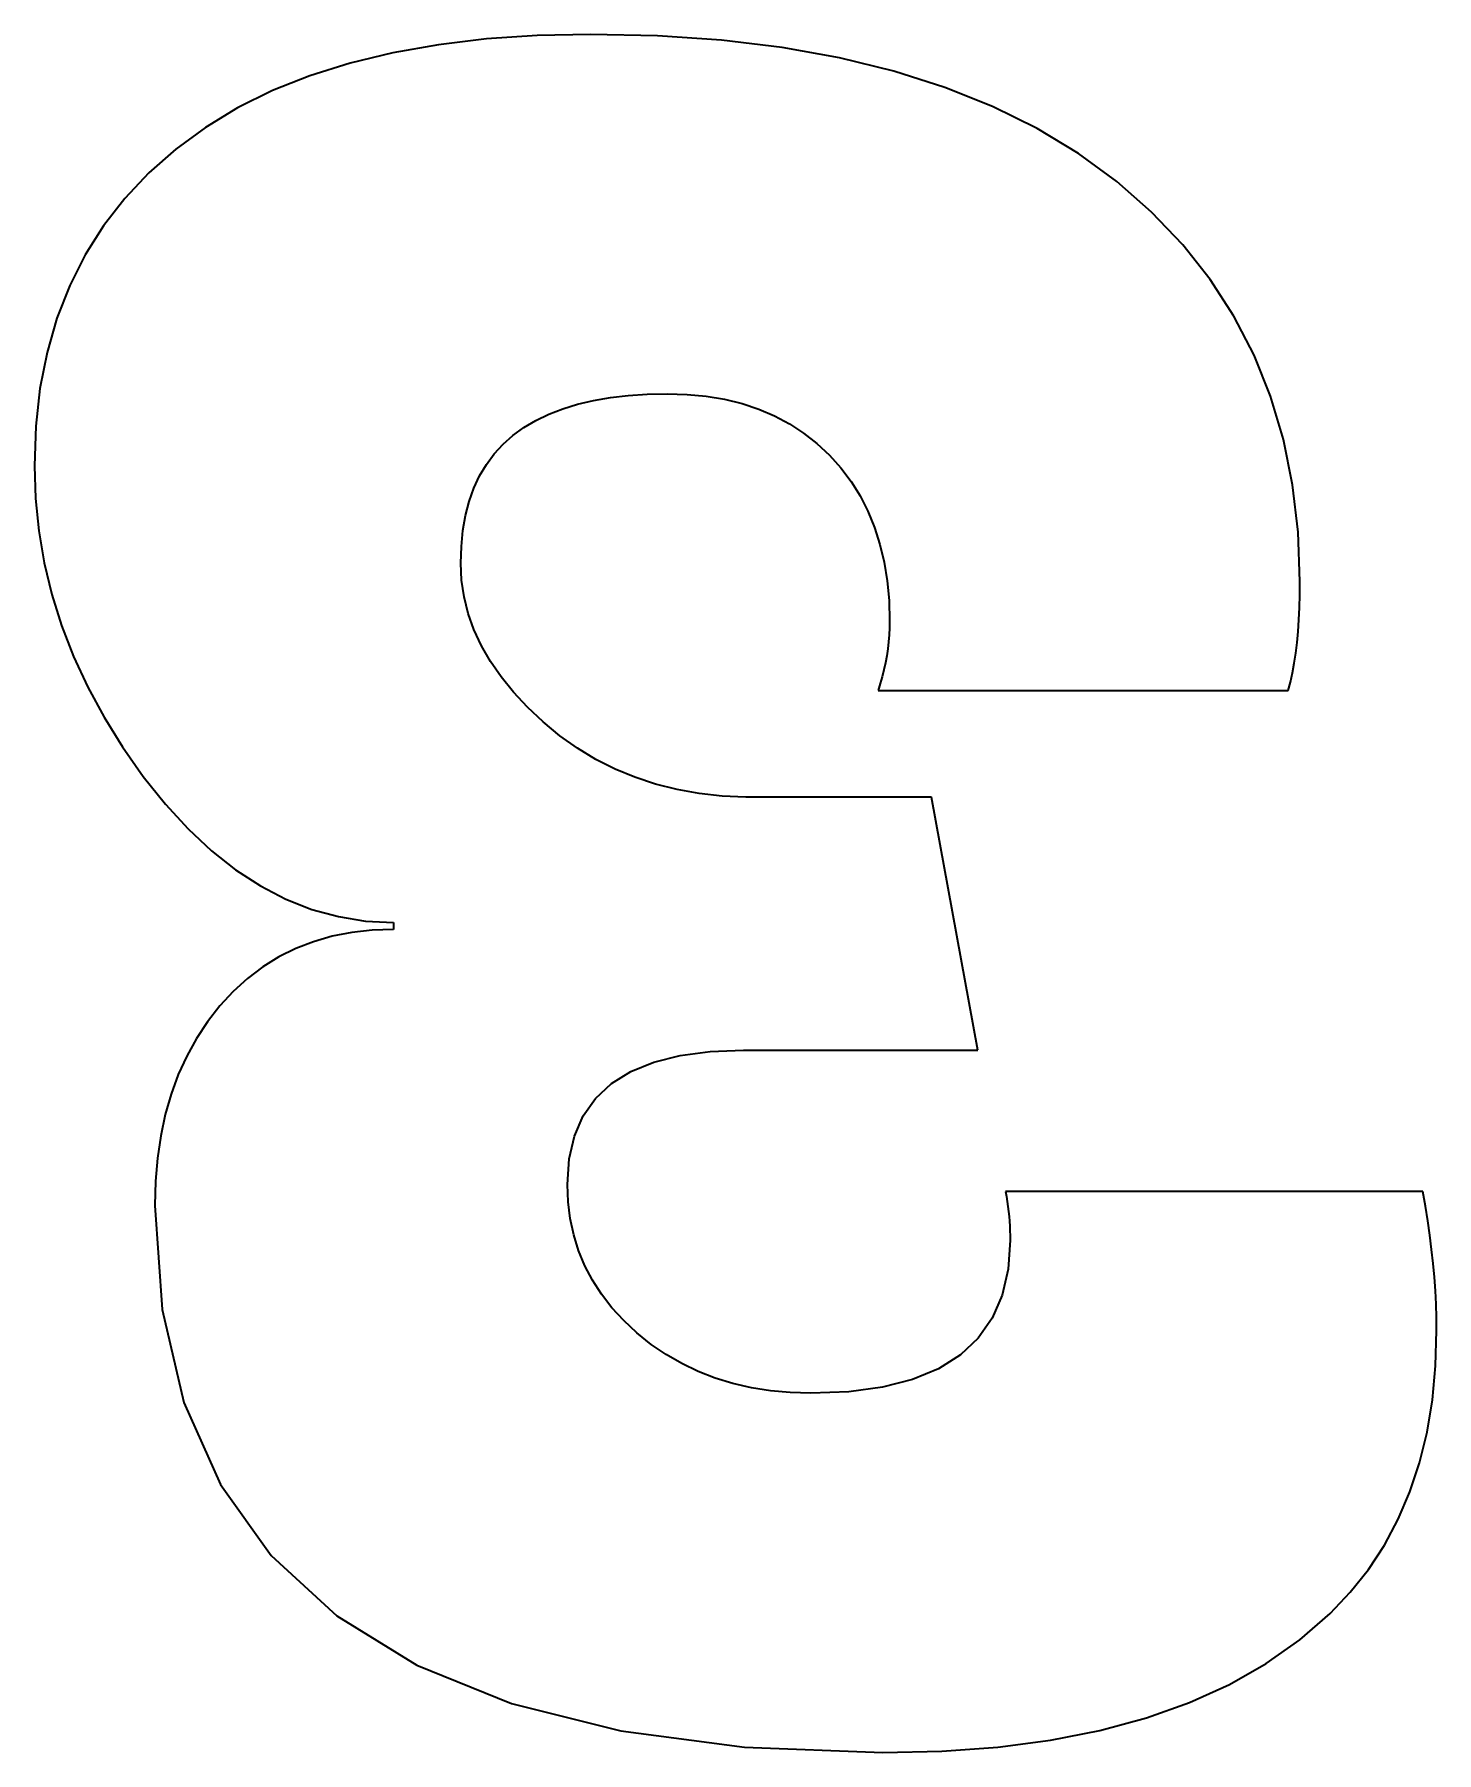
# Model space of a CAD drawing. Extents: x -10871 to 4979, y 1991 to 5869.
# Drawn here: x 102.4 to 171.6, y 4038.4 to 4123.1 of the extents above; entities that cross this region are included whole.
import ezdxf

# ---------------------------------------------------------------- set-up
doc = ezdxf.new("R2010")
doc.units = 0

msp = doc.modelspace()

# ---------------------------------------------------------------- linework, layer by layer
at = {"color": 7, "lineweight": 35, "ltscale": 0.056918}
msp.add_line((122.336, 4122.623), (120.094, 4122.227), dxfattribs=at)
at = {"color": 7, "lineweight": 35, "ltscale": 0.059732}
msp.add_line((124.709, 4122.906), (122.336, 4122.623), dxfattribs=at)
at = {"color": 7, "lineweight": 35, "ltscale": 0.062713}
msp.add_line((127.211, 4123.076), (124.709, 4122.906), dxfattribs=at)
at = {"color": 7, "lineweight": 35, "ltscale": 0.065842}
msp.add_line((129.844, 4123.132), (127.211, 4123.076), dxfattribs=at)
at = {"color": 7, "lineweight": 35, "ltscale": 0.082654}
msp.add_line((133.15, 4123.06), (129.844, 4123.132), dxfattribs=at)
at = {"color": 7, "lineweight": 35, "ltscale": 0.078878}
msp.add_line((136.297, 4122.842), (133.15, 4123.06), dxfattribs=at)
at = {"color": 7, "lineweight": 35, "ltscale": 0.075296}
msp.add_line((139.287, 4122.479), (136.297, 4122.842), dxfattribs=at)
at = {"color": 7, "lineweight": 35, "ltscale": 0.051921}
msp.add_line((117.982, 4121.718), (116.001, 4121.095), dxfattribs=at)
at = {"color": 7, "lineweight": 35, "ltscale": 0.054309}
msp.add_line((120.094, 4122.227), (117.982, 4121.718), dxfattribs=at)
at = {"color": 7, "lineweight": 35, "ltscale": 0.071931}
msp.add_line((142.119, 4121.971), (139.287, 4122.479), dxfattribs=at)
at = {"color": 7, "lineweight": 35, "ltscale": 0.068821}
msp.add_line((144.794, 4121.317), (142.119, 4121.971), dxfattribs=at)
at = {"color": 7, "lineweight": 35, "ltscale": 0.049798}
msp.add_line((116.001, 4121.095), (114.15, 4120.359), dxfattribs=at)
at = {"color": 7, "lineweight": 35, "ltscale": 0.066007}
msp.add_line((147.31, 4120.519), (144.794, 4121.317), dxfattribs=at)
at = {"color": 7, "lineweight": 35, "ltscale": 0.047972}
msp.add_line((114.15, 4120.359), (112.429, 4119.51), dxfattribs=at)
at = {"color": 7, "lineweight": 35, "ltscale": 0.063513}
msp.add_line((149.669, 4119.575), (147.31, 4120.519), dxfattribs=at)
at = {"color": 7, "lineweight": 35, "ltscale": 0.046465}
msp.add_line((112.429, 4119.51), (110.839, 4118.548), dxfattribs=at)
at = {"color": 7, "lineweight": 35, "ltscale": 0.061389}
msp.add_line((151.87, 4118.486), (149.669, 4119.575), dxfattribs=at)
at = {"color": 7, "lineweight": 35, "ltscale": 0.04533}
msp.add_line((110.839, 4118.548), (109.379, 4117.473), dxfattribs=at)
at = {"color": 7, "lineweight": 35, "ltscale": 0.059677}
msp.add_line((153.913, 4117.251), (151.87, 4118.486), dxfattribs=at)
at = {"color": 7, "lineweight": 35, "ltscale": 0.044274}
msp.add_line((109.379, 4117.473), (108.054, 4116.298), dxfattribs=at)
at = {"color": 7, "lineweight": 35, "ltscale": 0.058401}
msp.add_line((155.798, 4115.872), (153.913, 4117.251), dxfattribs=at)
at = {"color": 7, "lineweight": 35, "ltscale": 0.043266}
msp.add_line((108.054, 4116.298), (106.868, 4115.038), dxfattribs=at)
at = {"color": 7, "lineweight": 35, "ltscale": 0.057046}
msp.add_line((157.514, 4114.368), (155.798, 4115.872), dxfattribs=at)
at = {"color": 7, "lineweight": 35, "ltscale": 0.042622}
msp.add_line((106.868, 4115.038), (105.822, 4113.691), dxfattribs=at)
at = {"color": 7, "lineweight": 35, "ltscale": 0.055583}
msp.add_line((159.05, 4112.76), (157.514, 4114.368), dxfattribs=at)
at = {"color": 7, "lineweight": 35, "ltscale": 0.042375}
msp.add_line((105.822, 4113.691), (104.915, 4112.259), dxfattribs=at)
at = {"color": 7, "lineweight": 35, "ltscale": 0.054589}
msp.add_line((160.405, 4111.048), (159.05, 4112.76), dxfattribs=at)
at = {"color": 7, "lineweight": 35, "ltscale": 0.042511}
msp.add_line((104.915, 4112.259), (104.148, 4110.742), dxfattribs=at)
at = {"color": 7, "lineweight": 35, "ltscale": 0.04305}
msp.add_line((104.148, 4110.742), (103.52, 4109.138), dxfattribs=at)
at = {"color": 7, "lineweight": 35, "ltscale": 0.054062}
msp.add_line((161.579, 4109.232), (160.405, 4111.048), dxfattribs=at)
at = {"color": 7, "lineweight": 35, "ltscale": 0.043964}
msp.add_line((103.52, 4109.138), (103.032, 4107.449), dxfattribs=at)
at = {"color": 7, "lineweight": 35, "ltscale": 0.054056}
msp.add_line((162.572, 4107.312), (161.579, 4109.232), dxfattribs=at)
at = {"color": 7, "lineweight": 35, "ltscale": 0.045221}
msp.add_line((103.032, 4107.449), (102.683, 4105.674), dxfattribs=at)
at = {"color": 7, "lineweight": 35, "ltscale": 0.054538}
msp.add_line((163.385, 4105.287), (162.572, 4107.312), dxfattribs=at)
at = {"color": 7, "lineweight": 35, "ltscale": 0.046814}
msp.add_line((102.683, 4105.674), (102.474, 4103.813), dxfattribs=at)
at = {"color": 7, "lineweight": 35, "ltscale": 0.019245}
msp.add_line((128.466, 4104.67), (129.201, 4104.896), dxfattribs=at)
at = {"color": 7, "lineweight": 35, "ltscale": 0.020161}
msp.add_line((129.201, 4104.896), (129.986, 4105.082), dxfattribs=at)
at = {"color": 7, "lineweight": 35, "ltscale": 0.02116}
msp.add_line((129.986, 4105.082), (130.82, 4105.226), dxfattribs=at)
at = {"color": 7, "lineweight": 35, "ltscale": 0.022232}
msp.add_line((130.82, 4105.226), (131.704, 4105.329), dxfattribs=at)
at = {"color": 7, "lineweight": 35, "ltscale": 0.02336}
msp.add_line((131.704, 4105.329), (132.636, 4105.39), dxfattribs=at)
at = {"color": 7, "lineweight": 35, "ltscale": 0.024545}
msp.add_line((132.636, 4105.39), (133.618, 4105.411), dxfattribs=at)
at = {"color": 7, "lineweight": 35, "ltscale": 0.024648}
msp.add_line((133.618, 4105.411), (134.603, 4105.38), dxfattribs=at)
at = {"color": 7, "lineweight": 35, "ltscale": 0.02372}
msp.add_line((134.603, 4105.38), (135.547, 4105.29), dxfattribs=at)
at = {"color": 7, "lineweight": 35, "ltscale": 0.022895}
msp.add_line((135.547, 4105.29), (136.451, 4105.138), dxfattribs=at)
at = {"color": 7, "lineweight": 35, "ltscale": 0.022196}
msp.add_line((136.451, 4105.138), (137.313, 4104.926), dxfattribs=at)
at = {"color": 7, "lineweight": 35, "ltscale": 0.021624}
msp.add_line((137.313, 4104.926), (138.134, 4104.653), dxfattribs=at)
at = {"color": 7, "lineweight": 35, "ltscale": 0.055497}
msp.add_line((164.018, 4103.159), (163.385, 4105.287), dxfattribs=at)
at = {"color": 7, "lineweight": 35, "ltscale": 0.017114}
msp.add_line((126.553, 4103.744), (127.142, 4104.094), dxfattribs=at)
at = {"color": 7, "lineweight": 35, "ltscale": 0.017704}
msp.add_line((127.142, 4104.094), (127.779, 4104.402), dxfattribs=at)
at = {"color": 7, "lineweight": 35, "ltscale": 0.018421}
msp.add_line((127.779, 4104.402), (128.466, 4104.67), dxfattribs=at)
at = {"color": 7, "lineweight": 35, "ltscale": 0.021203}
msp.add_line((138.134, 4104.653), (138.913, 4104.32), dxfattribs=at)
at = {"color": 7, "lineweight": 35, "ltscale": 0.020922}
msp.add_line((138.913, 4104.32), (139.652, 4103.926), dxfattribs=at)
at = {"color": 7, "lineweight": 35, "ltscale": 0.020812}
msp.add_line((139.652, 4103.926), (140.349, 4103.472), dxfattribs=at)
at = {"color": 7, "lineweight": 35, "ltscale": 0.048701}
msp.add_line((102.474, 4103.813), (102.405, 4101.866), dxfattribs=at)
at = {"color": 7, "lineweight": 35, "ltscale": 0.016325}
msp.add_line((125.526, 4102.919), (126.014, 4103.353), dxfattribs=at)
at = {"color": 7, "lineweight": 35, "ltscale": 0.016651}
msp.add_line((126.014, 4103.353), (126.553, 4103.744), dxfattribs=at)
at = {"color": 7, "lineweight": 35, "ltscale": 0.02086}
msp.add_line((140.349, 4103.472), (141.006, 4102.957), dxfattribs=at)
at = {"color": 7, "lineweight": 35, "ltscale": 0.056941}
msp.add_line((164.469, 4100.927), (164.018, 4103.159), dxfattribs=at)
at = {"color": 7, "lineweight": 35, "ltscale": 0.016199}
msp.add_line((124.702, 4101.922), (125.088, 4102.443), dxfattribs=at)
at = {"color": 7, "lineweight": 35, "ltscale": 0.016171}
msp.add_line((125.088, 4102.443), (125.526, 4102.919), dxfattribs=at)
at = {"color": 7, "lineweight": 35, "ltscale": 0.02106}
msp.add_line((141.006, 4102.957), (141.621, 4102.381), dxfattribs=at)
at = {"color": 7, "lineweight": 35, "ltscale": 0.021097}
msp.add_line((141.621, 4102.381), (142.186, 4101.754), dxfattribs=at)
at = {"color": 7, "lineweight": 35, "ltscale": 0.040379}
msp.add_line((102.405, 4101.866), (102.458, 4100.252), dxfattribs=at)
at = {"color": 7, "lineweight": 35, "ltscale": 0.016753}
msp.add_line((124.085, 4100.751), (124.368, 4101.359), dxfattribs=at)
at = {"color": 7, "lineweight": 35, "ltscale": 0.01638}
msp.add_line((124.368, 4101.359), (124.702, 4101.922), dxfattribs=at)
at = {"color": 7, "lineweight": 35, "ltscale": 0.020969}
msp.add_line((142.186, 4101.754), (142.691, 4101.084), dxfattribs=at)
at = {"color": 7, "lineweight": 35, "ltscale": 0.01726}
msp.add_line((123.853, 4100.101), (124.085, 4100.751), dxfattribs=at)
at = {"color": 7, "lineweight": 35, "ltscale": 0.021}
msp.add_line((142.691, 4101.084), (143.137, 4100.373), dxfattribs=at)
at = {"color": 7, "lineweight": 35, "ltscale": 0.058802}
msp.add_line((164.74, 4098.59), (164.469, 4100.927), dxfattribs=at)
at = {"color": 7, "lineweight": 35, "ltscale": 0.040108}
msp.add_line((102.458, 4100.252), (102.619, 4098.656), dxfattribs=at)
at = {"color": 7, "lineweight": 35, "ltscale": 0.017921}
msp.add_line((123.673, 4099.407), (123.853, 4100.101), dxfattribs=at)
at = {"color": 7, "lineweight": 35, "ltscale": 0.02118}
msp.add_line((143.137, 4100.373), (143.523, 4099.619), dxfattribs=at)
at = {"color": 7, "lineweight": 35, "ltscale": 0.018723}
msp.add_line((123.545, 4098.669), (123.673, 4099.407), dxfattribs=at)
at = {"color": 7, "lineweight": 35, "ltscale": 0.021523}
msp.add_line((143.523, 4099.619), (143.85, 4098.822), dxfattribs=at)
at = {"color": 7, "lineweight": 35, "ltscale": 0.022012}
msp.add_line((143.85, 4098.822), (144.118, 4097.983), dxfattribs=at)
at = {"color": 7, "lineweight": 35, "ltscale": 0.040009}
msp.add_line((102.619, 4098.656), (102.888, 4097.078), dxfattribs=at)
at = {"color": 7, "lineweight": 35, "ltscale": 0.019614}
msp.add_line((123.468, 4097.889), (123.545, 4098.669), dxfattribs=at)
at = {"color": 7, "lineweight": 35, "ltscale": 0.022627}
msp.add_line((144.118, 4097.983), (144.326, 4097.103), dxfattribs=at)
at = {"color": 7, "lineweight": 35, "ltscale": 0.061053}
msp.add_line((164.831, 4096.15), (164.74, 4098.59), dxfattribs=at)
at = {"color": 7, "lineweight": 35, "ltscale": 0.020616}
msp.add_line((123.442, 4097.064), (123.468, 4097.889), dxfattribs=at)
at = {"color": 7, "lineweight": 35, "ltscale": 0.040107}
msp.add_line((102.888, 4097.078), (103.264, 4095.519), dxfattribs=at)
at = {"color": 7, "lineweight": 35, "ltscale": 0.021021}
msp.add_line((123.482, 4096.225), (123.442, 4097.064), dxfattribs=at)
at = {"color": 7, "lineweight": 35, "ltscale": 0.023369}
msp.add_line((144.326, 4097.103), (144.475, 4096.18), dxfattribs=at)
at = {"color": 7, "lineweight": 35, "ltscale": 0.040378}
msp.add_line((103.264, 4095.519), (103.748, 4093.978), dxfattribs=at)
at = {"color": 7, "lineweight": 35, "ltscale": 0.020902}
msp.add_line((123.604, 4095.397), (123.482, 4096.225), dxfattribs=at)
at = {"color": 7, "lineweight": 35, "ltscale": 0.024248}
msp.add_line((144.475, 4096.18), (144.564, 4095.214), dxfattribs=at)
at = {"color": 7, "lineweight": 35, "ltscale": 0.015643}
msp.add_line((164.808, 4094.874), (164.825, 4095.499), dxfattribs=at)
at = {"color": 7, "lineweight": 35, "ltscale": 0.016267}
msp.add_line((164.825, 4095.499), (164.831, 4096.15), dxfattribs=at)
at = {"color": 7, "lineweight": 35, "ltscale": 0.02099}
msp.add_line((123.807, 4094.583), (123.604, 4095.397), dxfattribs=at)
at = {"color": 7, "lineweight": 35, "ltscale": 0.021271}
msp.add_line((124.091, 4093.781), (123.807, 4094.583), dxfattribs=at)
at = {"color": 7, "lineweight": 35, "ltscale": 0.025206}
msp.add_line((144.564, 4095.214), (144.593, 4094.206), dxfattribs=at)
at = {"color": 7, "lineweight": 35, "ltscale": 0.015026}
msp.add_line((164.779, 4094.273), (164.808, 4094.874), dxfattribs=at)
at = {"color": 7, "lineweight": 35, "ltscale": 0.040841}
msp.add_line((103.748, 4093.978), (104.339, 4092.455), dxfattribs=at)
at = {"color": 7, "lineweight": 35, "ltscale": 0.021749}
msp.add_line((124.457, 4092.991), (124.091, 4093.781), dxfattribs=at)
at = {"color": 7, "lineweight": 35, "ltscale": 0.008586}
msp.add_line((144.588, 4093.863), (144.571, 4093.52), dxfattribs=at)
at = {"color": 7, "lineweight": 35, "ltscale": 0.008577}
msp.add_line((144.593, 4094.206), (144.588, 4093.863), dxfattribs=at)
at = {"color": 7, "lineweight": 35, "ltscale": 0.014409}
msp.add_line((164.739, 4093.698), (164.779, 4094.273), dxfattribs=at)
at = {"color": 7, "lineweight": 35, "ltscale": 0.022401}
msp.add_line((124.903, 4092.214), (124.457, 4092.991), dxfattribs=at)
at = {"color": 7, "lineweight": 35, "ltscale": 0.008634}
msp.add_line((144.542, 4093.177), (144.502, 4092.834), dxfattribs=at)
at = {"color": 7, "lineweight": 35, "ltscale": 0.008605}
msp.add_line((144.571, 4093.52), (144.542, 4093.177), dxfattribs=at)
at = {"color": 7, "lineweight": 35, "ltscale": 0.01321}
msp.add_line((164.625, 4092.624), (164.688, 4093.148), dxfattribs=at)
at = {"color": 7, "lineweight": 35, "ltscale": 0.013811}
msp.add_line((164.688, 4093.148), (164.739, 4093.698), dxfattribs=at)
at = {"color": 7, "lineweight": 35, "ltscale": 0.041472}
msp.add_line((104.339, 4092.455), (105.038, 4090.95), dxfattribs=at)
at = {"color": 7, "lineweight": 35, "ltscale": 0.023221}
msp.add_line((125.431, 4091.45), (124.903, 4092.214), dxfattribs=at)
at = {"color": 7, "lineweight": 35, "ltscale": 0.008775}
msp.add_line((144.388, 4092.148), (144.313, 4091.805), dxfattribs=at)
at = {"color": 7, "lineweight": 35, "ltscale": 0.008718}
msp.add_line((144.451, 4092.491), (144.388, 4092.148), dxfattribs=at)
at = {"color": 7, "lineweight": 35, "ltscale": 0.008665}
msp.add_line((144.502, 4092.834), (144.451, 4092.491), dxfattribs=at)
at = {"color": 7, "lineweight": 35, "ltscale": 0.012051}
msp.add_line((164.465, 4091.65), (164.55, 4092.124), dxfattribs=at)
at = {"color": 7, "lineweight": 35, "ltscale": 0.012631}
msp.add_line((164.55, 4092.124), (164.625, 4092.624), dxfattribs=at)
at = {"color": 7, "lineweight": 35, "ltscale": 0.024182}
msp.add_line((126.039, 4090.698), (125.431, 4091.45), dxfattribs=at)
at = {"color": 7, "lineweight": 35, "ltscale": 0.008913}
msp.add_line((144.228, 4091.462), (144.13, 4091.119), dxfattribs=at)
at = {"color": 7, "lineweight": 35, "ltscale": 0.008839}
msp.add_line((144.313, 4091.805), (144.228, 4091.462), dxfattribs=at)
at = {"color": 7, "lineweight": 35, "ltscale": 0.010944}
msp.add_line((164.259, 4090.776), (164.367, 4091.2), dxfattribs=at)
at = {"color": 7, "lineweight": 35, "ltscale": 0.011496}
msp.add_line((164.367, 4091.2), (164.465, 4091.65), dxfattribs=at)
at = {"color": 7, "lineweight": 35, "ltscale": 0.042271}
msp.add_line((105.038, 4090.95), (105.844, 4089.464), dxfattribs=at)
at = {"color": 7, "lineweight": 35, "ltscale": 0.025278}
msp.add_line((126.73, 4089.959), (126.039, 4090.698), dxfattribs=at)
at = {"color": 7, "lineweight": 35, "ltscale": 0.008995}
msp.add_line((144.13, 4091.119), (144.022, 4090.776), dxfattribs=at)
at = {"color": 7, "lineweight": 35}
for p, q in [((144.022, 4090.776), (164.259, 4090.776)), ((170.89, 4066.08), (150.31, 4066.08))]:
    msp.add_line(p, q, dxfattribs=at)
at = {"color": 7, "lineweight": 35, "ltscale": 0.026487}
msp.add_line((127.501, 4089.233), (126.73, 4089.959), dxfattribs=at)
at = {"color": 7, "lineweight": 35, "ltscale": 0.043226}
msp.add_line((105.844, 4089.464), (106.757, 4087.996), dxfattribs=at)
at = {"color": 7, "lineweight": 35, "ltscale": 0.026925}
msp.add_line((128.331, 4088.547), (127.501, 4089.233), dxfattribs=at)
at = {"color": 7, "lineweight": 35, "ltscale": 0.044333}
msp.add_line((106.757, 4087.996), (107.778, 4086.546), dxfattribs=at)
at = {"color": 7, "lineweight": 35, "ltscale": 0.026612}
msp.add_line((129.2, 4087.931), (128.331, 4088.547), dxfattribs=at)
at = {"color": 7, "lineweight": 35, "ltscale": 0.026447}
msp.add_line((130.106, 4087.385), (129.2, 4087.931), dxfattribs=at)
at = {"color": 7, "lineweight": 35, "ltscale": 0.026428}
msp.add_line((131.05, 4086.909), (130.106, 4087.385), dxfattribs=at)
at = {"color": 7, "lineweight": 35, "ltscale": 0.043749}
msp.add_line((107.778, 4086.546), (108.869, 4085.177), dxfattribs=at)
at = {"color": 7, "lineweight": 35, "ltscale": 0.02656}
msp.add_line((132.031, 4086.503), (131.05, 4086.909), dxfattribs=at)
at = {"color": 7, "lineweight": 35, "ltscale": 0.026835}
msp.add_line((133.05, 4086.166), (132.031, 4086.503), dxfattribs=at)
at = {"color": 7, "lineweight": 35, "ltscale": 0.027256}
msp.add_line((134.107, 4085.899), (133.05, 4086.166), dxfattribs=at)
at = {"color": 7, "lineweight": 35, "ltscale": 0.027809}
msp.add_line((135.202, 4085.702), (134.107, 4085.899), dxfattribs=at)
at = {"color": 7, "lineweight": 35, "ltscale": 0.02849}
msp.add_line((136.335, 4085.574), (135.202, 4085.702), dxfattribs=at)
at = {"color": 7, "lineweight": 35, "ltscale": 0.029291}
msp.add_line((137.505, 4085.517), (136.335, 4085.574), dxfattribs=at)
at = {"color": 7, "lineweight": 35, "ltscale": 0.228667}
msp.add_line((146.651, 4085.517), (137.505, 4085.517), dxfattribs=at)
at = {"color": 7, "lineweight": 35, "ltscale": 0.316761}
msp.add_line((148.938, 4073.054), (146.651, 4085.517), dxfattribs=at)
at = {"color": 7, "lineweight": 35, "ltscale": 0.041536}
msp.add_line((108.869, 4085.177), (109.992, 4083.953), dxfattribs=at)
at = {"color": 7, "lineweight": 35, "ltscale": 0.039533}
msp.add_line((109.992, 4083.953), (111.146, 4082.872), dxfattribs=at)
at = {"color": 7, "lineweight": 35, "ltscale": 0.037795}
msp.add_line((111.146, 4082.872), (112.333, 4081.936), dxfattribs=at)
at = {"color": 7, "lineweight": 35, "ltscale": 0.03634}
msp.add_line((112.333, 4081.936), (113.552, 4081.144), dxfattribs=at)
at = {"color": 7, "lineweight": 35, "ltscale": 0.035222}
msp.add_line((113.552, 4081.144), (114.803, 4080.495), dxfattribs=at)
at = {"color": 7, "lineweight": 35, "ltscale": 0.034459}
msp.add_line((114.803, 4080.495), (116.086, 4079.991), dxfattribs=at)
at = {"color": 7, "lineweight": 35, "ltscale": 0.034081}
msp.add_line((116.086, 4079.991), (117.4, 4079.631), dxfattribs=at)
at = {"color": 7, "lineweight": 35, "ltscale": 0.034104}
msp.add_line((117.4, 4079.631), (118.747, 4079.415), dxfattribs=at)
at = {"color": 7, "lineweight": 35, "ltscale": 0.034517}
msp.add_line((118.747, 4079.415), (120.126, 4079.343), dxfattribs=at)
at = {"color": 7, "lineweight": 35, "ltscale": 0.008575}
msp.add_line((120.126, 4079.343), (120.126, 4079), dxfattribs=at)
at = {"color": 7, "lineweight": 35, "ltscale": 0.023993}
msp.add_line((117.098, 4078.66), (116.175, 4078.396), dxfattribs=at)
at = {"color": 7, "lineweight": 35, "ltscale": 0.024608}
msp.add_line((118.064, 4078.849), (117.098, 4078.66), dxfattribs=at)
at = {"color": 7, "lineweight": 35, "ltscale": 0.025399}
msp.add_line((119.073, 4078.962), (118.064, 4078.849), dxfattribs=at)
at = {"color": 7, "lineweight": 35, "ltscale": 0.02634}
msp.add_line((120.126, 4079), (119.073, 4078.962), dxfattribs=at)
at = {"color": 7, "lineweight": 35, "ltscale": 0.0233}
msp.add_line((114.46, 4077.642), (113.667, 4077.151), dxfattribs=at)
at = {"color": 7, "lineweight": 35, "ltscale": 0.023326}
msp.add_line((115.296, 4078.056), (114.46, 4077.642), dxfattribs=at)
at = {"color": 7, "lineweight": 35, "ltscale": 0.023564}
msp.add_line((116.175, 4078.396), (115.296, 4078.056), dxfattribs=at)
at = {"color": 7, "lineweight": 35, "ltscale": 0.023467}
msp.add_line((113.667, 4077.151), (112.919, 4076.585), dxfattribs=at)
at = {"color": 7, "lineweight": 35, "ltscale": 0.024394}
msp.add_line((112.213, 4075.944), (111.551, 4075.227), dxfattribs=at)
at = {"color": 7, "lineweight": 35, "ltscale": 0.023834}
msp.add_line((112.919, 4076.585), (112.213, 4075.944), dxfattribs=at)
at = {"color": 7, "lineweight": 35, "ltscale": 0.02468}
msp.add_line((111.551, 4075.227), (110.943, 4074.449), dxfattribs=at)
at = {"color": 7, "lineweight": 35, "ltscale": 0.024671}
msp.add_line((110.943, 4074.449), (110.399, 4073.626), dxfattribs=at)
at = {"color": 7, "lineweight": 35, "ltscale": 0.02482}
msp.add_line((110.399, 4073.626), (109.918, 4072.757), dxfattribs=at)
at = {"color": 7, "lineweight": 35, "ltscale": 0.025119}
msp.add_line((109.918, 4072.757), (109.502, 4071.843), dxfattribs=at)
at = {"color": 7, "lineweight": 35, "ltscale": 0.033624}
msp.add_line((132.959, 4072.458), (134.262, 4072.789), dxfattribs=at)
at = {"color": 7, "lineweight": 35, "ltscale": 0.037263}
msp.add_line((134.262, 4072.789), (135.74, 4072.988), dxfattribs=at)
at = {"color": 7, "lineweight": 35, "ltscale": 0.041307}
msp.add_line((135.74, 4072.988), (137.391, 4073.054), dxfattribs=at)
at = {"color": 7, "lineweight": 35, "ltscale": 0.288692}
msp.add_line((137.391, 4073.054), (148.938, 4073.054), dxfattribs=at)
at = {"color": 7, "lineweight": 35, "ltscale": 0.025575}
msp.add_line((109.502, 4071.843), (109.15, 4070.882), dxfattribs=at)
at = {"color": 7, "lineweight": 35, "ltscale": 0.028172}
msp.add_line((130.873, 4071.396), (131.829, 4071.993), dxfattribs=at)
at = {"color": 7, "lineweight": 35, "ltscale": 0.030532}
msp.add_line((131.829, 4071.993), (132.959, 4072.458), dxfattribs=at)
at = {"color": 7, "lineweight": 35, "ltscale": 0.026163}
msp.add_line((109.15, 4070.882), (108.862, 4069.876), dxfattribs=at)
at = {"color": 7, "lineweight": 35, "ltscale": 0.026731}
msp.add_line((130.091, 4070.667), (130.873, 4071.396), dxfattribs=at)
at = {"color": 7, "lineweight": 35, "ltscale": 0.026376}
msp.add_line((129.483, 4069.805), (130.091, 4070.667), dxfattribs=at)
at = {"color": 7, "lineweight": 35, "ltscale": 0.02689}
msp.add_line((108.862, 4069.876), (108.638, 4068.824), dxfattribs=at)
at = {"color": 7, "lineweight": 35, "ltscale": 0.02714}
msp.add_line((129.049, 4068.81), (129.483, 4069.805), dxfattribs=at)
at = {"color": 7, "lineweight": 35, "ltscale": 0.027725}
msp.add_line((108.638, 4068.824), (108.478, 4067.727), dxfattribs=at)
at = {"color": 7, "lineweight": 35, "ltscale": 0.028924}
msp.add_line((128.788, 4067.683), (129.049, 4068.81), dxfattribs=at)
at = {"color": 7, "lineweight": 35, "ltscale": 0.028683}
msp.add_line((108.478, 4067.727), (108.382, 4066.583), dxfattribs=at)
at = {"color": 7, "lineweight": 35, "ltscale": 0.031575}
msp.add_line((128.701, 4066.423), (128.788, 4067.683), dxfattribs=at)
at = {"color": 7, "lineweight": 35, "ltscale": 0.029741}
msp.add_line((108.382, 4066.583), (108.35, 4065.394), dxfattribs=at)
at = {"color": 7, "lineweight": 35, "ltscale": 0.021398}
msp.add_line((128.736, 4065.568), (128.701, 4066.423), dxfattribs=at)
at = {"color": 7, "lineweight": 35, "ltscale": 0.006355}
msp.add_line((150.31, 4066.08), (150.354, 4065.83), dxfattribs=at)
at = {"color": 7, "lineweight": 35, "ltscale": 0.006277}
msp.add_line((150.354, 4065.83), (150.393, 4065.582), dxfattribs=at)
at = {"color": 7, "lineweight": 35, "ltscale": 0.018466}
msp.add_line((171.021, 4065.353), (170.89, 4066.08), dxfattribs=at)
at = {"color": 7, "lineweight": 35, "ltscale": 0.128482}
msp.add_line((108.35, 4065.394), (108.709, 4060.267), dxfattribs=at)
at = {"color": 7, "lineweight": 35, "ltscale": 0.020856}
msp.add_line((128.838, 4064.74), (128.736, 4065.568), dxfattribs=at)
at = {"color": 7, "lineweight": 35, "ltscale": 0.006206}
msp.add_line((150.393, 4065.582), (150.427, 4065.336), dxfattribs=at)
at = {"color": 7, "lineweight": 35, "ltscale": 0.00613}
msp.add_line((150.427, 4065.336), (150.456, 4065.092), dxfattribs=at)
at = {"color": 7, "lineweight": 35, "ltscale": 0.006063}
msp.add_line((150.456, 4065.092), (150.482, 4064.851), dxfattribs=at)
at = {"color": 7, "lineweight": 35, "ltscale": 0.018185}
msp.add_line((171.137, 4064.635), (171.021, 4065.353), dxfattribs=at)
at = {"color": 7, "lineweight": 35, "ltscale": 0.020462}
msp.add_line((129.01, 4063.94), (128.838, 4064.74), dxfattribs=at)
at = {"color": 7, "lineweight": 35, "ltscale": 0.005997}
msp.add_line((150.482, 4064.851), (150.502, 4064.612), dxfattribs=at)
at = {"color": 7, "lineweight": 35, "ltscale": 0.005928}
msp.add_line((150.502, 4064.612), (150.518, 4064.375), dxfattribs=at)
at = {"color": 7, "lineweight": 35, "ltscale": 0.005872}
msp.add_line((150.518, 4064.375), (150.53, 4064.141), dxfattribs=at)
at = {"color": 7, "lineweight": 35, "ltscale": 0.005801}
msp.add_line((150.53, 4064.141), (150.537, 4063.909), dxfattribs=at)
at = {"color": 7, "lineweight": 35, "ltscale": 0.017911}
msp.add_line((171.24, 4063.926), (171.137, 4064.635), dxfattribs=at)
at = {"color": 7, "lineweight": 35, "ltscale": 0.020235}
msp.add_line((129.25, 4063.167), (129.01, 4063.94), dxfattribs=at)
at = {"color": 7, "lineweight": 35, "ltscale": 0.03593}
msp.add_line((150.539, 4063.679), (150.441, 4062.245), dxfattribs=at)
at = {"color": 7, "lineweight": 35, "ltscale": 0.005744}
msp.add_line((150.537, 4063.909), (150.539, 4063.679), dxfattribs=at)
at = {"color": 7, "lineweight": 35, "ltscale": 0.017634}
msp.add_line((171.329, 4063.226), (171.24, 4063.926), dxfattribs=at)
at = {"color": 7, "lineweight": 35, "ltscale": 0.017369}
msp.add_line((171.405, 4062.536), (171.329, 4063.226), dxfattribs=at)
at = {"color": 7, "lineweight": 35, "ltscale": 0.020169}
msp.add_line((129.559, 4062.421), (129.25, 4063.167), dxfattribs=at)
at = {"color": 7, "lineweight": 35, "ltscale": 0.020278}
msp.add_line((129.936, 4061.703), (129.559, 4062.421), dxfattribs=at)
at = {"color": 7, "lineweight": 35, "ltscale": 0.017105}
msp.add_line((171.466, 4061.854), (171.405, 4062.536), dxfattribs=at)
at = {"color": 7, "lineweight": 35, "ltscale": 0.020548}
msp.add_line((130.382, 4061.013), (129.936, 4061.703), dxfattribs=at)
at = {"color": 7, "lineweight": 35, "ltscale": 0.032905}
msp.add_line((150.441, 4062.245), (150.146, 4060.963), dxfattribs=at)
at = {"color": 7, "lineweight": 35, "ltscale": 0.016846}
msp.add_line((171.514, 4061.182), (171.466, 4061.854), dxfattribs=at)
at = {"color": 7, "lineweight": 35, "ltscale": 0.020986}
msp.add_line((130.896, 4060.35), (130.382, 4061.013), dxfattribs=at)
at = {"color": 7, "lineweight": 35, "ltscale": 0.030855}
msp.add_line((150.146, 4060.963), (149.654, 4059.831), dxfattribs=at)
at = {"color": 7, "lineweight": 35, "ltscale": 0.016605}
msp.add_line((171.549, 4060.519), (171.514, 4061.182), dxfattribs=at)
at = {"color": 7, "lineweight": 35, "ltscale": 0.117791}
msp.add_line((108.709, 4060.267), (109.786, 4055.68), dxfattribs=at)
at = {"color": 7, "lineweight": 35, "ltscale": 0.021562}
msp.add_line((131.479, 4059.714), (130.896, 4060.35), dxfattribs=at)
at = {"color": 7, "lineweight": 35, "ltscale": 0.029959}
msp.add_line((149.654, 4059.831), (148.966, 4058.85), dxfattribs=at)
at = {"color": 7, "lineweight": 35, "ltscale": 0.016353}
msp.add_line((171.569, 4059.865), (171.549, 4060.519), dxfattribs=at)
at = {"color": 7, "lineweight": 35, "ltscale": 0.01612}
msp.add_line((171.576, 4059.22), (171.569, 4059.865), dxfattribs=at)
at = {"color": 7, "lineweight": 35, "ltscale": 0.022287}
msp.add_line((132.131, 4059.106), (131.479, 4059.714), dxfattribs=at)
at = {"color": 7, "lineweight": 35, "ltscale": 0.022548}
msp.add_line((132.834, 4058.541), (132.131, 4059.106), dxfattribs=at)
at = {"color": 7, "lineweight": 35, "ltscale": 0.043642}
msp.add_line((171.524, 4057.475), (171.576, 4059.22), dxfattribs=at)
at = {"color": 7, "lineweight": 35, "ltscale": 0.022349}
msp.add_line((133.572, 4058.036), (132.834, 4058.541), dxfattribs=at)
at = {"color": 7, "lineweight": 35, "ltscale": 0.030332}
msp.add_line((148.966, 4058.85), (148.081, 4058.02), dxfattribs=at)
at = {"color": 7, "lineweight": 35, "ltscale": 0.022285}
msp.add_line((134.344, 4057.59), (133.572, 4058.036), dxfattribs=at)
at = {"color": 7, "lineweight": 35, "ltscale": 0.022346}
msp.add_line((135.15, 4057.203), (134.344, 4057.59), dxfattribs=at)
at = {"color": 7, "lineweight": 35, "ltscale": 0.034576}
msp.add_line((146.999, 4057.34), (145.721, 4056.812), dxfattribs=at)
at = {"color": 7, "lineweight": 35, "ltscale": 0.031929}
msp.add_line((148.081, 4058.02), (146.999, 4057.34), dxfattribs=at)
at = {"color": 7, "lineweight": 35, "ltscale": 0.041861}
msp.add_line((171.366, 4055.808), (171.524, 4057.475), dxfattribs=at)
at = {"color": 7, "lineweight": 35, "ltscale": 0.022542}
msp.add_line((135.99, 4056.876), (135.15, 4057.203), dxfattribs=at)
at = {"color": 7, "lineweight": 35, "ltscale": 0.022868}
msp.add_line((136.865, 4056.609), (135.99, 4056.876), dxfattribs=at)
at = {"color": 7, "lineweight": 35, "ltscale": 0.023312}
msp.add_line((137.774, 4056.401), (136.865, 4056.609), dxfattribs=at)
at = {"color": 7, "lineweight": 35, "ltscale": 0.038061}
msp.add_line((145.721, 4056.812), (144.246, 4056.435), dxfattribs=at)
at = {"color": 7, "lineweight": 35, "ltscale": 0.110695}
msp.add_line((109.786, 4055.68), (111.581, 4051.633), dxfattribs=at)
at = {"color": 7, "lineweight": 35, "ltscale": 0.023872}
msp.add_line((138.717, 4056.252), (137.774, 4056.401), dxfattribs=at)
at = {"color": 7, "lineweight": 35, "ltscale": 0.02454}
msp.add_line((139.694, 4056.163), (138.717, 4056.252), dxfattribs=at)
at = {"color": 7, "lineweight": 35, "ltscale": 0.025307}
msp.add_line((140.706, 4056.133), (139.694, 4056.163), dxfattribs=at)
at = {"color": 7, "lineweight": 35, "ltscale": 0.046744}
msp.add_line((142.574, 4056.208), (140.706, 4056.133), dxfattribs=at)
at = {"color": 7, "lineweight": 35, "ltscale": 0.042169}
msp.add_line((144.246, 4056.435), (142.574, 4056.208), dxfattribs=at)
at = {"color": 7, "lineweight": 35, "ltscale": 0.040268}
msp.add_line((171.103, 4054.219), (171.366, 4055.808), dxfattribs=at)
at = {"color": 7, "lineweight": 35, "ltscale": 0.038892}
msp.add_line((170.735, 4052.708), (171.103, 4054.219), dxfattribs=at)
at = {"color": 7, "lineweight": 35, "ltscale": 0.037749}
msp.add_line((170.261, 4051.274), (170.735, 4052.708), dxfattribs=at)
at = {"color": 7, "lineweight": 35, "ltscale": 0.107872}
msp.add_line((111.581, 4051.633), (114.094, 4048.125), dxfattribs=at)
at = {"color": 7, "lineweight": 35, "ltscale": 0.036855}
msp.add_line((169.683, 4049.918), (170.261, 4051.274), dxfattribs=at)
at = {"color": 7, "lineweight": 35, "ltscale": 0.036242}
msp.add_line((168.999, 4048.64), (169.683, 4049.918), dxfattribs=at)
at = {"color": 7, "lineweight": 35, "ltscale": 0.109688}
msp.add_line((114.094, 4048.125), (117.325, 4045.157), dxfattribs=at)
at = {"color": 7, "lineweight": 35, "ltscale": 0.035911}
msp.add_line((168.21, 4047.439), (168.999, 4048.64), dxfattribs=at)
at = {"color": 7, "lineweight": 35, "ltscale": 0.035883}
msp.add_line((167.316, 4046.316), (168.21, 4047.439), dxfattribs=at)
at = {"color": 7, "lineweight": 35, "ltscale": 0.036144}
msp.add_line((166.317, 4045.271), (167.316, 4046.316), dxfattribs=at)
at = {"color": 7, "lineweight": 35, "ltscale": 0.115901}
msp.add_line((117.325, 4045.157), (121.274, 4042.729), dxfattribs=at)
at = {"color": 7, "lineweight": 35, "ltscale": 0.049617}
msp.add_line((164.82, 4043.968), (166.317, 4045.271), dxfattribs=at)
at = {"color": 7, "lineweight": 35, "ltscale": 0.050604}
msp.add_line((163.166, 4042.802), (164.82, 4043.968), dxfattribs=at)
at = {"color": 7, "lineweight": 35, "ltscale": 0.125868}
msp.add_line((121.274, 4042.729), (125.941, 4040.84), dxfattribs=at)
at = {"color": 7, "lineweight": 35, "ltscale": 0.0521}
msp.add_line((161.354, 4041.773), (163.166, 4042.802), dxfattribs=at)
at = {"color": 7, "lineweight": 35, "ltscale": 0.054057}
msp.add_line((159.384, 4040.881), (161.354, 4041.773), dxfattribs=at)
at = {"color": 7, "lineweight": 35, "ltscale": 0.138789}
msp.add_line((125.941, 4040.84), (131.326, 4039.491), dxfattribs=at)
at = {"color": 7, "lineweight": 35, "ltscale": 0.056442}
msp.add_line((157.256, 4040.126), (159.384, 4040.881), dxfattribs=at)
at = {"color": 7, "lineweight": 35, "ltscale": 0.062251}
msp.add_line((152.527, 4039.029), (154.97, 4039.509), dxfattribs=at)
at = {"color": 7, "lineweight": 35, "ltscale": 0.059186}
msp.add_line((154.97, 4039.509), (157.256, 4040.126), dxfattribs=at)
at = {"color": 7, "lineweight": 35, "ltscale": 0.153914}
msp.add_line((131.326, 4039.491), (137.429, 4038.681), dxfattribs=at)
at = {"color": 7, "lineweight": 35, "ltscale": 0.170662}
msp.add_line((137.429, 4038.681), (144.251, 4038.411), dxfattribs=at)
at = {"color": 7, "lineweight": 35, "ltscale": 0.069163}
msp.add_line((147.167, 4038.48), (149.926, 4038.686), dxfattribs=at)
at = {"color": 7, "lineweight": 35, "ltscale": 0.065591}
msp.add_line((149.926, 4038.686), (152.527, 4039.029), dxfattribs=at)
at = {"color": 7, "lineweight": 35, "ltscale": 0.072934}
msp.add_line((144.251, 4038.411), (147.167, 4038.48), dxfattribs=at)

doc.saveas('drawing.dxf')
